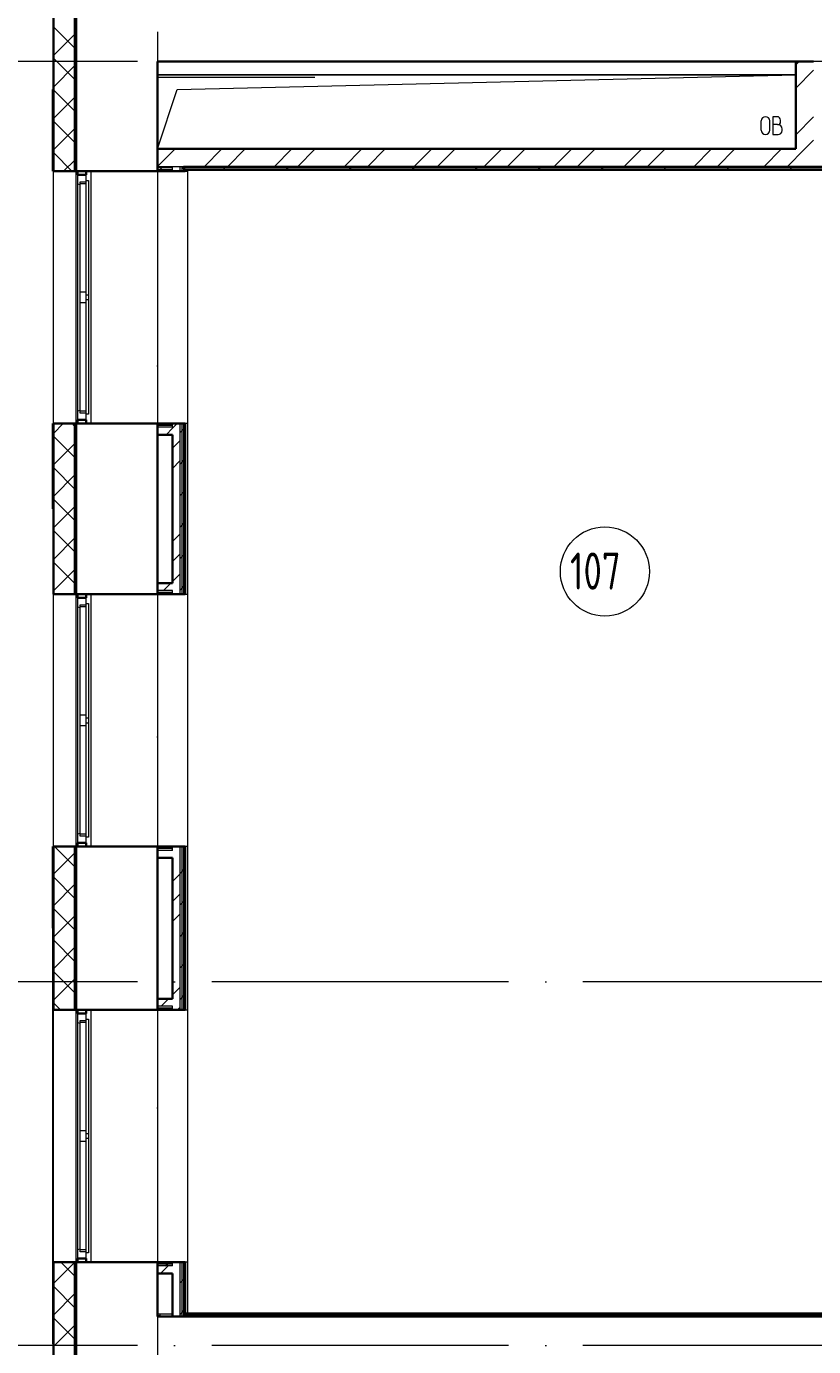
# Model space of a CAD drawing. Header units: millimetres. Extents: x -259809 to 472825, y -397243 to 31861.
# Drawn here: x -66340 to -61036, y -366690 to -357797 of the extents above; entities that cross this region are included whole.
import ezdxf

# ---------------------------------------------------------------- set-up
doc = ezdxf.new("R2010")
doc.units = ezdxf.units.MM
doc.linetypes.add('ADSK_Линия сетки', pattern=[25, 20, -2.5, 0, -2.5])
for name, color, linetype, lineweight in [('_ Окна', 252, 'Continuous', 30), ('Линии', 7, 'Continuous', 9), ('Марки помещений', 252, 'Continuous', 20), ('Ограждение', 252, 'Continuous', 9), ('Окна', 252, 'Continuous', 9), ('Оси', 252, 'Continuous', 9), ('Перекрытие', 252, 'Continuous', 18), ('Стены внутренние', 252, 'Continuous', 18), ('Стены наружные', 252, 'Continuous', 18), ('Стены штриховка', 7, 'Continuous', 9)]:
    doc.layers.add(name, color=color, linetype=linetype, lineweight=lineweight)
doc.styles.add('GOST Common_3', font='', dxfattribs={"height": 3.5})
doc.styles.get('GOST Common_3').set_extended_font_data('GOST 2.304 type A')

# ---------------------------------------------------------------- blocks, each defined once
blk = doc.blocks.new('1 этаж')
at = {"color": 251, "lineweight": 18, "true_color": 0x636466}
for p, q in [((-61155.8, -5435.3), (-65455.8, -5435.3)), ((-65323.8, -5535.3), (-61155.8, -5435.3)), ((-65455.8, -5935.3), (-65323.8, -5535.3)), ((-61389.1, -5809.3), (-61389.1, -5746.7)), ((-61331.7, -5809.3), (-61331.7, -5746.7)), ((-61281.6, -5718), (-61311.6, -5718)), ((-61311.6, -5718), (-61311.6, -5838)), ((-61278.2, -5771.3), (-61311.6, -5771.3)), ((-61258.2, -5751.3), (-61258.2, -5741.3)), ((-61311.6, -5838), (-61274.9, -5838)), ((-61248.2, -5811.3), (-61248.2, -5801.3))]:
    blk.add_line(p, q, dxfattribs=at)
for centre, radius, start, end in [((-61360.4, -5746.7), 28.7, 0, 180), ((-61281.6, -5741.3), 23.3, 0, 90), ((-61278.2, -5751.3), 20, 270, 0), ((-61278.2, -5801.3), 30, 0, 90), ((-61360.4, -5809.3), 28.7, 180, 0), ((-61274.9, -5811.3), 26.7, 270, 0)]:
    blk.add_arc(centre, radius, start, end, dxfattribs=at)
at = {"layer": '_ Окна', "color": 251, "true_color": 0x636466}
for p, q in [((-65995.8, -6085.3), (-65995.8, -6110.3)), ((-65995.8, -6110.3), (-65937.8, -6110.3)), ((-65937.8, -6110.3), (-65937.8, -6085.3)), ((-65937.8, -7760.3), (-65995.8, -7760.3)), ((-65995.8, -7760.3), (-65995.8, -7785.3)), ((-65937.8, -7785.3), (-65937.8, -7760.3)), ((-65995.8, -8935.3), (-65995.8, -8960.3)), ((-65995.8, -8960.3), (-65937.8, -8960.3)), ((-65937.8, -8960.3), (-65937.8, -8935.3)), ((-65937.8, -10610.3), (-65995.8, -10610.3)), ((-65995.8, -10610.3), (-65995.8, -10635.3)), ((-65937.8, -10635.3), (-65937.8, -10610.3)), ((-65995.8, -11735.3), (-65995.8, -11760.3)), ((-65937.8, -11760.3), (-65937.8, -11735.3)), ((-65995.8, -11760.3), (-65937.8, -11760.3)), ((-65937.8, -13410.3), (-65995.8, -13410.3)), ((-65995.8, -13410.3), (-65995.8, -13435.3)), ((-65937.8, -13435.3), (-65937.8, -13410.3))]:
    blk.add_line(p, q, dxfattribs=at)
at = {"layer": '_ Окна', "color": 251, "lineweight": 18, "true_color": 0x636466}
for p, q in [((-65937.8, -6110.3), (-65995.8, -6110.3)), ((-65995.8, -6110.3), (-65995.8, -6169.8)), ((-65937.8, -6148.3), (-65937.8, -6110.3)), ((-65995.8, -6169.8), (-65978.8, -6174.3)), ((-65978.8, -6156.3), (-65937.8, -6156.3)), ((-65978.8, -6168.3), (-65978.8, -6156.3)), ((-65978.8, -7696.3), (-65995.8, -7700.9)), ((-65995.8, -7700.9), (-65995.8, -7760.3)), ((-65978.8, -7714.3), (-65978.8, -7702.3)), ((-65937.8, -7714.3), (-65978.8, -7714.3)), ((-65937.8, -7760.3), (-65937.8, -7722.3)), ((-65995.8, -7760.3), (-65937.8, -7760.3)), ((-65937.8, -8960.3), (-65995.8, -8960.3)), ((-65995.8, -8960.3), (-65995.8, -9019.8)), ((-65937.8, -8998.3), (-65937.8, -8960.3)), ((-65995.8, -9019.8), (-65978.8, -9024.3)), ((-65978.8, -9006.3), (-65937.8, -9006.3)), ((-65978.8, -9018.3), (-65978.8, -9006.3)), ((-65978.8, -10546.3), (-65995.8, -10550.9)), ((-65995.8, -10550.9), (-65995.8, -10610.3)), ((-65978.8, -10564.3), (-65978.8, -10552.3)), ((-65937.8, -10564.3), (-65978.8, -10564.3)), ((-65937.8, -10610.3), (-65937.8, -10572.3)), ((-65995.8, -10610.3), (-65937.8, -10610.3)), ((-65937.8, -11760.3), (-65995.8, -11760.3)), ((-65995.8, -11760.3), (-65995.8, -11819.8)), ((-65995.8, -11819.8), (-65978.8, -11824.3)), ((-65978.8, -11806.3), (-65937.8, -11806.3)), ((-65978.8, -11818.3), (-65978.8, -11806.3)), ((-65937.8, -11798.3), (-65937.8, -11760.3)), ((-65978.8, -13346.3), (-65995.8, -13350.9)), ((-65995.8, -13350.9), (-65995.8, -13410.3)), ((-65995.8, -13410.3), (-65937.8, -13410.3)), ((-65978.8, -13364.3), (-65978.8, -13352.3)), ((-65937.8, -13364.3), (-65978.8, -13364.3)), ((-65937.8, -13410.3), (-65937.8, -13372.3))]:
    blk.add_line(p, q, dxfattribs=at)
at = {"layer": 'Линии', "color": 251, "lineweight": 18, "ltscale": 100, "true_color": 0x636466}
for p, q in [((-65455.8, -5345.3), (-65455.8, -5452.3)), ((-65455.8, -5452.3), (-64395.8, -5452.3))]:
    blk.add_line(p, q, dxfattribs=at)
at = {"layer": 'Марки помещений', "color": 251, "true_color": 0x636466}
blk.add_circle((-62442.4, -8781.7), 300, dxfattribs=at)
at = {"layer": 'Ограждение', "color": 251, "true_color": 0x636466}
for p, q in [((-65905.8, -6085.3), (-65905.8, -7785.3)), ((-65455.8, -6085.3), (-65455.8, -7785.3)), ((-65270.8, -6085.3), (-65255.8, -6085.3)), ((-65255.8, -6075.3), (-65255.8, -13780.3)), ((-59530.8, -6080.3), (-65255.8, -6080.3)), ((-65255.8, -6085.3), (-65255.8, -7785.3)), ((-65255.8, -7785.3), (-65270.8, -7785.3)), ((-65905.8, -8935.3), (-65905.8, -10635.3)), ((-65455.8, -8935.3), (-65455.8, -10635.3)), ((-65270.8, -8935.3), (-65255.8, -8935.3)), ((-65255.8, -8935.3), (-65255.8, -10635.3)), ((-65255.8, -10635.3), (-65270.8, -10635.3)), ((-65905.8, -11735.3), (-65905.8, -13435.3)), ((-65455.8, -11735.3), (-65455.8, -13435.3)), ((-65270.8, -11735.3), (-65255.8, -11735.3)), ((-65255.8, -11735.3), (-65255.8, -13435.3)), ((-65255.8, -13435.3), (-65270.8, -13435.3)), ((-65255.8, -13775.3), (-59525.8, -13775.3)), ((-65355.8, -13785.3), (-65455.8, -13785.3))]:
    blk.add_line(p, q, dxfattribs=at)
at = {"layer": 'Окна', "color": 251, "true_color": 0x636466}
for p, q in [((-65995.8, -6169.8), (-65995.8, -7700.9)), ((-65978.8, -6900.3), (-65978.8, -6168.3)), ((-65978.8, -6168.3), (-65937.8, -6168.3)), ((-65937.8, -6920.3), (-65937.8, -6148.3)), ((-65937.8, -6148.3), (-65920.8, -6148.3)), ((-65920.8, -6148.3), (-65920.8, -6920.3)), ((-65978.8, -6970.3), (-65978.8, -6900.3)), ((-65937.8, -6900.3), (-65978.8, -6900.3)), ((-65937.8, -6950.3), (-65937.8, -6920.3)), ((-65920.8, -6920.3), (-65937.8, -6920.3)), ((-65920.8, -6920.3), (-65920.8, -6950.3)), ((-65978.8, -7702.3), (-65978.8, -6970.3)), ((-65978.8, -6970.3), (-65937.8, -6970.3)), ((-65937.8, -7722.3), (-65937.8, -6950.3)), ((-65937.8, -6950.3), (-65920.8, -6950.3)), ((-65920.8, -6950.3), (-65920.8, -7722.3)), ((-65937.8, -7702.3), (-65978.8, -7702.3)), ((-65920.8, -7722.3), (-65937.8, -7722.3)), ((-65995.8, -9019.8), (-65995.8, -10550.9)), ((-65978.8, -9750.3), (-65978.8, -9018.3)), ((-65978.8, -9018.3), (-65937.8, -9018.3)), ((-65937.8, -9770.3), (-65937.8, -8998.3)), ((-65937.8, -8998.3), (-65920.8, -8998.3)), ((-65920.8, -8998.3), (-65920.8, -9770.3)), ((-65978.8, -9820.3), (-65978.8, -9750.3)), ((-65937.8, -9750.3), (-65978.8, -9750.3)), ((-65937.8, -9800.3), (-65937.8, -9770.3)), ((-65920.8, -9770.3), (-65937.8, -9770.3)), ((-65920.8, -9770.3), (-65920.8, -9800.3)), ((-65978.8, -10552.3), (-65978.8, -9820.3)), ((-65978.8, -9820.3), (-65937.8, -9820.3)), ((-65937.8, -10572.3), (-65937.8, -9800.3)), ((-65937.8, -9800.3), (-65920.8, -9800.3)), ((-65920.8, -9800.3), (-65920.8, -10572.3)), ((-65937.8, -10552.3), (-65978.8, -10552.3)), ((-65920.8, -10572.3), (-65937.8, -10572.3)), ((-65995.8, -11819.8), (-65995.8, -13350.9)), ((-65978.8, -12550.3), (-65978.8, -11818.3)), ((-65978.8, -11818.3), (-65937.8, -11818.3)), ((-65937.8, -12570.3), (-65937.8, -11798.3)), ((-65937.8, -11798.3), (-65920.8, -11798.3)), ((-65920.8, -11798.3), (-65920.8, -12570.3)), ((-65978.8, -12620.3), (-65978.8, -12550.3)), ((-65937.8, -12550.3), (-65978.8, -12550.3)), ((-65978.8, -13352.3), (-65978.8, -12620.3)), ((-65978.8, -12620.3), (-65937.8, -12620.3)), ((-65937.8, -12600.3), (-65937.8, -12570.3)), ((-65920.8, -12570.3), (-65937.8, -12570.3)), ((-65937.8, -13372.3), (-65937.8, -12600.3)), ((-65937.8, -12600.3), (-65920.8, -12600.3)), ((-65920.8, -12570.3), (-65920.8, -12600.3)), ((-65920.8, -12600.3), (-65920.8, -13372.3)), ((-65937.8, -13352.3), (-65978.8, -13352.3)), ((-65920.8, -13372.3), (-65937.8, -13372.3))]:
    blk.add_line(p, q, dxfattribs=at)
at = {"layer": 'Оси', "color": 251, "linetype": 'ADSK_Линия сетки', "ltscale": 100, "true_color": 0x636466}
for p, q in [((-65455.8, -2645.3), (-65455.8, -33771.4)), ((4411.5, -5345.3), (-72528.1, -5345.3)), ((4411.5, -11545.3), (-72528.1, -11545.3)), ((4411.5, -13995.3), (-72528.1, -13995.3))]:
    blk.add_line(p, q, dxfattribs=at)
at = {"layer": 'Перекрытие', "color": 251, "ltscale": 100, "true_color": 0x636466}
blk.add_line((-65455.8, -5435.3), (-61155.8, -5435.3), dxfattribs=at)
at = {"layer": 'Стены внутренние', "color": 251, "lineweight": 30, "true_color": 0x636466}
for p, q in [((-66157.8, -4643.3), (-66157.8, -6085.3)), ((-65455.8, -5935.3), (-65455.8, -5345.3)), ((-65455.8, -5345.3), (-61155.8, -5345.3)), ((-66157.8, -6085.3), (-66015.8, -6085.3)), ((-66005.8, -6085.3), (-65455.8, -6085.3)), ((-66157.8, -7785.3), (-66157.8, -8935.3)), ((-66015.8, -7785.3), (-66157.8, -7785.3)), ((-65455.8, -7785.3), (-66005.8, -7785.3)), ((-66005.8, -7785.3), (-66005.8, -8935.3)), ((-65455.8, -8860.3), (-65455.8, -7860.3)), ((-66157.8, -8935.3), (-66015.8, -8935.3)), ((-66005.8, -8935.3), (-65455.8, -8935.3)), ((-66157.8, -10635.3), (-66157.8, -11735.3)), ((-66015.8, -10635.3), (-66157.8, -10635.3)), ((-65455.8, -10635.3), (-66005.8, -10635.3)), ((-66005.8, -10635.3), (-66005.8, -11735.3)), ((-65455.8, -11660.3), (-65455.8, -10710.3)), ((-66157.8, -11735.3), (-66015.8, -11735.3)), ((-66005.8, -11735.3), (-65455.8, -11735.3)), ((-66157.8, -13435.3), (-66157.8, -20847.3)), ((-66015.8, -13435.3), (-66157.8, -13435.3)), ((-65455.8, -13435.3), (-66005.8, -13435.3)), ((-66005.8, -13435.3), (-66005.8, -20695.3)), ((-65455.8, -13800.3), (-65455.8, -13510.3)), ((-65355.8, -13800.3), (-65455.8, -13800.3))]:
    blk.add_line(p, q, dxfattribs=at)
at = {"layer": 'Стены внутренние', "color": 251, "linetype": 'Continuous', "lineweight": 9, "true_color": 0x636466}
for p, q in [((-66015.8, -5254), (-66155.8, -5114)), ((-66155.8, -5303.7), (-66015.8, -5163.7)), ((-66015.8, -5466.2), (-66155.8, -5326.2)), ((-66155.8, -5515.9), (-66015.8, -5375.9)), ((-66155.8, -5493.6), (-66155.8, -5493.6)), ((-66015.8, -5678.3), (-66155.8, -5538.3)), ((-66155.8, -5728), (-66015.8, -5588)), ((-66155.8, -5696.8), (-66155.8, -5696.8)), ((-66015.8, -5890.4), (-66155.8, -5750.4)), ((-66155.8, -5940.1), (-66015.8, -5800.1)), ((-66033, -6085.3), (-66155.8, -5962.6)), ((-66155.8, -6001.6), (-66155.8, -6001.6)), ((-66086.9, -6083.3), (-66015.8, -6012.3)), ((-66155.8, -6069.2), (-66157.8, -6065.7)), ((-66146.5, -6085.3), (-66147.6, -6083.3)), ((-66155.8, -7849.3), (-66093.8, -7787.3)), ((-66015.8, -7799.6), (-66030.1, -7785.3)), ((-66015.8, -8011.7), (-66155.8, -7871.7)), ((-66155.8, -8061.5), (-66015.8, -7921.5)), ((-66155.8, -7932), (-66155.8, -7932)), ((-66015.8, -8223.9), (-66155.8, -8083.9)), ((-66155.8, -8273.6), (-66015.8, -8133.6)), ((-66155.8, -8236.8), (-66155.8, -8236.8)), ((-66015.8, -8436), (-66155.8, -8296)), ((-66155.8, -8485.7), (-66015.8, -8345.7)), ((-66015.8, -8648.1), (-66155.8, -8508.1)), ((-66155.8, -8697.8), (-66015.8, -8557.8)), ((-66015.8, -8860.3), (-66155.8, -8720.3)), ((-66155.8, -8910), (-66015.8, -8770)), ((-66155.8, -8846.4), (-66155.8, -8846.4)), ((-66154.9, -8933.3), (-66155.8, -8932.4)), ((-66015.8, -10769.5), (-66148, -10637.3)), ((-66155.8, -10819.2), (-66015.8, -10679.2)), ((-66015.8, -10981.6), (-66155.8, -10841.6)), ((-66155.8, -11031.3), (-66015.8, -10891.3)), ((-66015.8, -11193.7), (-66155.8, -11053.7)), ((-66155.8, -11081.6), (-66155.8, -11081.6)), ((-66155.8, -11243.4), (-66015.8, -11103.4)), ((-66015.8, -11405.9), (-66155.8, -11265.9)), ((-66155.8, -11284.8), (-66155.8, -11284.8)), ((-66155.8, -11455.6), (-66015.8, -11315.6)), ((-66015.8, -11618), (-66155.8, -11478)), ((-66155.8, -11667.7), (-66015.8, -11527.7)), ((-66155.8, -11589.6), (-66155.8, -11589.6)), ((-66112.6, -11733.3), (-66155.8, -11690.1)), ((-66155.8, -13576.9), (-66015.8, -13436.9)), ((-66125.2, -13437.3), (-66125.6, -13436.8)), ((-66015.8, -13527.2), (-66105.7, -13437.3)), ((-66155.8, -13520), (-66155.8, -13520)), ((-66015.8, -13739.3), (-66155.8, -13599.3)), ((-66155.8, -13789), (-66015.8, -13649)), ((-66015.8, -13951.4), (-66155.8, -13811.4)), ((-66155.8, -13824.8), (-66155.8, -13824.8)), ((-66155.8, -14001.1), (-66015.8, -13861.1))]:
    blk.add_line(p, q, dxfattribs=at)
at = {"layer": 'Стены внутренние', "color": 251, "true_color": 0x636466}
for p, q in [((-66157.8, -7785.3), (-66157.8, -6085.3)), ((-66005.8, -7785.3), (-66005.8, -6085.3)), ((-66157.8, -10635.3), (-66157.8, -8935.3)), ((-66005.8, -10635.3), (-66005.8, -8935.3)), ((-66157.8, -13435.3), (-66157.8, -11735.3)), ((-66005.8, -13435.3), (-66005.8, -11735.3))]:
    blk.add_line(p, q, dxfattribs=at)
at = {"layer": 'Стены наружные', "color": 251, "lineweight": 30, "true_color": 0x636466}
for p, q in [((-66005.8, -6085.3), (-66005.8, -4795.3)), ((-61155.8, -5345.3), (-61155.8, -5935.3)), ((-61035.8, -5345.3), (-61155.8, -5345.3)), ((-66162.8, -5535.3), (-66162.8, -6085.3)), ((-66157.8, -5535.3), (-66162.8, -5535.3)), ((-61155.8, -5935.3), (-65455.8, -5935.3)), ((-65455.8, -5935.3), (-65455.8, -6085.3)), ((-66162.8, -6085.3), (-66157.8, -6085.3)), ((-66015.8, -6085.3), (-66005.8, -6085.3)), ((-65455.8, -6085.3), (-65270.8, -6085.3)), ((-59696.8, -6055.3), (-65280.8, -6055.3)), ((-65280.8, -6055.3), (-65280.8, -6070.3)), ((-65275.8, -6070.3), (-65270.8, -6070.3)), ((-65270.8, -6085.3), (-65270.8, -6075.3)), ((-65270.8, -6075.3), (-59530.8, -6075.3)), ((-66162.8, -7785.3), (-66162.8, -8360.3)), ((-66157.8, -7785.3), (-66162.8, -7785.3)), ((-66005.8, -7785.3), (-66015.8, -7785.3)), ((-65270.8, -7785.3), (-65455.8, -7785.3)), ((-65455.8, -7785.3), (-65455.8, -7860.3)), ((-65270.8, -8935.3), (-65270.8, -7785.3)), ((-65455.8, -7860.3), (-65355.8, -7860.3)), ((-65355.8, -7860.3), (-65355.8, -8860.3)), ((-66162.8, -8360.3), (-66157.8, -8360.3)), ((-65355.8, -8860.3), (-65455.8, -8860.3)), ((-65455.8, -8860.3), (-65455.8, -8935.3)), ((-66015.8, -8935.3), (-66005.8, -8935.3)), ((-65455.8, -8935.3), (-65270.8, -8935.3)), ((-66162.8, -10635.3), (-66162.8, -11185.3)), ((-66157.8, -10635.3), (-66162.8, -10635.3)), ((-66005.8, -10635.3), (-66015.8, -10635.3)), ((-65270.8, -10635.3), (-65455.8, -10635.3)), ((-65455.8, -10635.3), (-65455.8, -10710.3)), ((-65270.8, -11735.3), (-65270.8, -10635.3)), ((-65455.8, -10710.3), (-65355.8, -10710.3)), ((-65355.8, -10710.3), (-65355.8, -11660.3)), ((-66162.8, -11185.3), (-66157.8, -11185.3)), ((-66015.8, -11735.3), (-66005.8, -11735.3)), ((-65355.8, -11660.3), (-65455.8, -11660.3)), ((-65455.8, -11660.3), (-65455.8, -11735.3)), ((-65455.8, -11735.3), (-65270.8, -11735.3)), ((-66005.8, -13435.3), (-66015.8, -13435.3)), ((-65270.8, -13435.3), (-65455.8, -13435.3)), ((-65455.8, -13435.3), (-65455.8, -13510.3)), ((-65455.8, -13510.3), (-65355.8, -13510.3)), ((-65355.8, -13510.3), (-65355.8, -13800.3)), ((-65270.8, -13780.3), (-65270.8, -13435.3)), ((-65275.8, -13785.3), (-65275.8, -13780.3)), ((-59520.8, -13780.3), (-65270.8, -13780.3)), ((-65355.8, -13800.3), (-59500.8, -13800.3)), ((-59515.8, -13785.3), (-65275.8, -13785.3))]:
    blk.add_line(p, q, dxfattribs=at)
at = {"layer": 'Стены наружные', "color": 251, "linetype": 'Continuous', "lineweight": 9, "true_color": 0x636466}
for p, q in [((-66005.8, -5205.6), (-66015.8, -5205.6)), ((-66005.8, -5305.6), (-66015.8, -5305.6)), ((-66005.8, -5405.6), (-66015.8, -5405.6)), ((-61155.8, -5368.4), (-61132.7, -5345.3)), ((-61155.8, -5525.5), (-61035.8, -5405.5)), ((-66005.8, -5505.6), (-66015.8, -5505.6)), ((-66005.8, -5605.6), (-66015.8, -5605.6)), ((-66005.8, -5705.6), (-66015.8, -5705.6)), ((-61155.8, -5839.9), (-61035.8, -5719.9)), ((-66005.8, -5805.6), (-66015.8, -5805.6)), ((-66159.1, -5926.2), (-66162.8, -5932.5)), ((-66005.8, -5905.6), (-66015.8, -5905.6)), ((-65455.8, -6053.8), (-65337.3, -5935.3)), ((-65143, -6055.3), (-65023, -5935.3)), ((-64985.8, -6055.3), (-64865.8, -5935.3)), ((-64671.5, -6055.3), (-64551.5, -5935.3)), ((-64514.4, -6055.3), (-64394.4, -5935.3)), ((-64200, -6055.3), (-64080, -5935.3)), ((-64042.9, -6055.3), (-63922.9, -5935.3)), ((-63728.6, -6055.3), (-63608.6, -5935.3)), ((-63571.4, -6055.3), (-63451.4, -5935.3)), ((-63257.1, -6055.3), (-63137.1, -5935.3)), ((-63100, -6055.3), (-62980, -5935.3)), ((-62785.7, -6055.3), (-62665.7, -5935.3)), ((-62628.5, -6055.3), (-62508.5, -5935.3)), ((-62314.2, -6055.3), (-62194.2, -5935.3)), ((-62157, -6055.3), (-62037, -5935.3)), ((-61842.7, -6055.3), (-61722.7, -5935.3)), ((-61685.6, -6055.3), (-61565.6, -5935.3)), ((-61371.3, -6055.3), (-61251.3, -5935.3)), ((-61214.1, -6055.3), (-61094.1, -5935.3)), ((-61094.1, -5935.3), (-61035.8, -5877)), ((-66005.8, -6005.6), (-66015.8, -6005.6)), ((-66157.8, -6065.7), (-66158.4, -6064.7)), ((-65452.5, -6085.3), (-65440, -6072.8)), ((-65440, -6072.8), (-65427.5, -6060.3)), ((-65230.3, -6075.3), (-65225.3, -6070.3)), ((-65159.6, -6075.3), (-65154.6, -6070.3)), ((-65088.9, -6075.3), (-65083.9, -6070.3)), ((-65018.2, -6075.3), (-65013.2, -6070.3)), ((-65013.2, -6070.3), (-64998.2, -6055.3)), ((-64947.5, -6075.3), (-64942.5, -6070.3)), ((-64876.8, -6075.3), (-64871.8, -6070.3)), ((-64806.1, -6075.3), (-64801.1, -6070.3)), ((-64735.3, -6075.3), (-64730.3, -6070.3)), ((-64664.6, -6075.3), (-64659.6, -6070.3)), ((-64593.9, -6075.3), (-64588.9, -6070.3)), ((-64588.9, -6070.3), (-64573.9, -6055.3)), ((-64523.2, -6075.3), (-64518.2, -6070.3)), ((-64452.5, -6075.3), (-64447.5, -6070.3)), ((-64381.8, -6075.3), (-64376.8, -6070.3)), ((-64311.1, -6075.3), (-64306.1, -6070.3)), ((-64240.4, -6075.3), (-64235.4, -6070.3)), ((-64169.7, -6075.3), (-64164.7, -6070.3)), ((-64164.7, -6070.3), (-64149.7, -6055.3)), ((-64099, -6075.3), (-64094, -6070.3)), ((-64028.2, -6075.3), (-64023.2, -6070.3)), ((-63957.5, -6075.3), (-63952.5, -6070.3)), ((-63886.8, -6075.3), (-63881.8, -6070.3)), ((-63816.1, -6075.3), (-63811.1, -6070.3)), ((-63745.4, -6075.3), (-63740.4, -6070.3)), ((-63740.4, -6070.3), (-63725.4, -6055.3)), ((-63674.7, -6075.3), (-63669.7, -6070.3)), ((-63604, -6075.3), (-63599, -6070.3)), ((-63533.3, -6075.3), (-63528.3, -6070.3)), ((-63462.6, -6075.3), (-63457.6, -6070.3)), ((-63391.8, -6075.3), (-63386.8, -6070.3)), ((-63321.1, -6075.3), (-63316.1, -6070.3)), ((-63316.1, -6070.3), (-63301.1, -6055.3)), ((-63250.4, -6075.3), (-63245.4, -6070.3)), ((-63179.7, -6075.3), (-63174.7, -6070.3)), ((-63109, -6075.3), (-63104, -6070.3)), ((-63038.3, -6075.3), (-63033.3, -6070.3)), ((-62967.6, -6075.3), (-62962.6, -6070.3)), ((-62896.9, -6075.3), (-62891.9, -6070.3)), ((-62891.9, -6070.3), (-62876.9, -6055.3)), ((-62826.2, -6075.3), (-62821.2, -6070.3)), ((-62755.5, -6075.3), (-62750.5, -6070.3)), ((-62684.7, -6075.3), (-62679.7, -6070.3)), ((-62614, -6075.3), (-62609, -6070.3)), ((-62543.3, -6075.3), (-62538.3, -6070.3)), ((-62472.6, -6075.3), (-62467.6, -6070.3)), ((-62467.6, -6070.3), (-62452.6, -6055.3)), ((-62401.9, -6075.3), (-62396.9, -6070.3)), ((-62331.2, -6075.3), (-62326.2, -6070.3)), ((-62260.5, -6075.3), (-62255.5, -6070.3)), ((-62189.8, -6075.3), (-62184.8, -6070.3)), ((-62119.1, -6075.3), (-62114.1, -6070.3)), ((-62048.3, -6075.3), (-62043.3, -6070.3)), ((-62043.3, -6070.3), (-62028.3, -6055.3)), ((-61977.6, -6075.3), (-61972.6, -6070.3)), ((-61906.9, -6075.3), (-61901.9, -6070.3)), ((-61836.2, -6075.3), (-61831.2, -6070.3)), ((-61765.5, -6075.3), (-61760.5, -6070.3)), ((-61694.8, -6075.3), (-61689.8, -6070.3)), ((-61624.1, -6075.3), (-61619.1, -6070.3)), ((-61619.1, -6070.3), (-61604.1, -6055.3)), ((-61553.4, -6075.3), (-61548.4, -6070.3)), ((-61482.7, -6075.3), (-61477.7, -6070.3)), ((-61411.9, -6075.3), (-61406.9, -6070.3)), ((-61341.2, -6075.3), (-61336.2, -6070.3)), ((-61270.5, -6075.3), (-61265.5, -6070.3)), ((-61199.8, -6075.3), (-61194.8, -6070.3)), ((-61194.8, -6070.3), (-61179.8, -6055.3)), ((-61129.1, -6075.3), (-61124.1, -6070.3)), ((-61058.4, -6075.3), (-61053.4, -6070.3)), ((-66005.8, -7805.6), (-66015.8, -7805.6)), ((-65455.8, -7785.7), (-65455.4, -7785.3)), ((-65399.1, -7860.3), (-65355.8, -7817)), ((-65355.8, -7817), (-65324.1, -7785.3)), ((-65293.3, -7835.3), (-65280.8, -7822.8)), ((-65275.8, -7817.8), (-65270.8, -7812.8)), ((-66005.8, -7905.6), (-66015.8, -7905.6)), ((-65355.8, -7951.9), (-65305.8, -7901.9)), ((-65305.8, -7847.8), (-65293.3, -7835.3)), ((-65275.8, -7888.6), (-65270.8, -7883.6)), ((-65275.8, -7959.3), (-65270.8, -7954.3)), ((-66005.8, -8005.6), (-66015.8, -8005.6)), ((-65355.8, -8086.9), (-65305.8, -8036.9)), ((-65305.8, -8060), (-65293.3, -8047.5)), ((-65293.3, -8047.5), (-65280.8, -8035)), ((-65280.8, -8035), (-65275.8, -8030)), ((-65275.8, -8030), (-65270.8, -8025)), ((-66005.8, -8105.6), (-66015.8, -8105.6)), ((-65275.8, -8100.7), (-65270.8, -8095.7)), ((-65275.8, -8171.4), (-65270.8, -8166.4)), ((-66005.8, -8205.6), (-66015.8, -8205.6)), ((-65305.8, -8272.1), (-65293.3, -8259.6)), ((-65293.3, -8259.6), (-65280.8, -8247.1)), ((-65275.8, -8242.1), (-65270.8, -8237.1)), ((-66005.8, -8305.6), (-66015.8, -8305.6)), ((-65275.8, -8312.8), (-65270.8, -8307.8)), ((-66005.8, -8405.6), (-66015.8, -8405.6)), ((-65275.8, -8383.5), (-65270.8, -8378.5)), ((-66005.8, -8505.6), (-66015.8, -8505.6)), ((-65355.8, -8580.3), (-65305.8, -8530.3)), ((-65305.8, -8484.2), (-65293.3, -8471.7)), ((-65293.3, -8471.7), (-65280.8, -8459.2)), ((-65280.8, -8459.2), (-65275.8, -8454.2)), ((-65275.8, -8454.2), (-65270.8, -8449.2)), ((-65275.8, -8525), (-65270.8, -8520)), ((-66005.8, -8605.6), (-66015.8, -8605.6)), ((-65275.8, -8595.7), (-65270.8, -8590.7)), ((-66005.8, -8705.6), (-66015.8, -8705.6)), ((-65355.8, -8715.3), (-65305.8, -8665.3)), ((-65305.8, -8696.4), (-65293.3, -8683.9)), ((-65293.3, -8683.9), (-65280.8, -8671.4)), ((-65275.8, -8666.4), (-65270.8, -8661.4)), ((-65355.8, -8850.2), (-65305.8, -8800.2)), ((-65275.8, -8737.1), (-65270.8, -8732.1)), ((-65275.8, -8807.8), (-65270.8, -8802.8)), ((-66005.8, -8805.6), (-66015.8, -8805.6)), ((-65415.9, -8910.3), (-65365.9, -8860.3)), ((-65293.3, -8896), (-65280.8, -8883.5)), ((-65280.8, -8883.5), (-65275.8, -8878.5)), ((-65275.8, -8878.5), (-65270.8, -8873.5)), ((-66005.8, -8905.6), (-66015.8, -8905.6)), ((-65305.8, -8908.5), (-65293.3, -8896)), ((-65360.6, -10660.3), (-65355.8, -10655.6)), ((-65275.8, -10646.3), (-65270.8, -10641.3)), ((-66005.8, -10705.6), (-66015.8, -10705.6)), ((-65275.8, -10717), (-65270.8, -10712)), ((-66005.8, -10805.6), (-66015.8, -10805.6)), ((-65355.8, -10870.3), (-65305.8, -10820.3)), ((-65305.8, -10817.7), (-65293.3, -10805.2)), ((-65293.3, -10805.2), (-65280.8, -10792.7)), ((-65275.8, -10787.7), (-65270.8, -10782.7)), ((-66005.8, -10905.6), (-66015.8, -10905.6)), ((-65275.8, -10858.4), (-65270.8, -10853.4)), ((-65275.8, -10929.1), (-65270.8, -10924.1)), ((-66005.8, -11005.6), (-66015.8, -11005.6)), ((-65355.8, -11005.2), (-65305.8, -10955.2)), ((-65305.8, -11029.8), (-65293.3, -11017.3)), ((-65293.3, -11017.3), (-65280.8, -11004.8)), ((-65280.8, -11004.8), (-65275.8, -10999.8)), ((-65275.8, -10999.8), (-65270.8, -10994.8)), ((-66005.8, -11105.6), (-66015.8, -11105.6)), ((-65355.8, -11140.2), (-65305.8, -11090.2)), ((-65275.8, -11070.5), (-65270.8, -11065.5)), ((-66005.8, -11205.6), (-66015.8, -11205.6)), ((-65275.8, -11141.2), (-65270.8, -11136.2)), ((-65305.8, -11242), (-65293.3, -11229.5)), ((-65293.3, -11229.5), (-65280.8, -11217)), ((-65275.8, -11212), (-65270.8, -11207)), ((-65275.8, -11282.7), (-65270.8, -11277.7)), ((-66005.8, -11305.6), (-66015.8, -11305.6)), ((-65275.8, -11353.4), (-65270.8, -11348.4)), ((-66005.8, -11405.6), (-66015.8, -11405.6)), ((-65305.8, -11454.1), (-65293.3, -11441.6)), ((-65293.3, -11441.6), (-65280.8, -11429.1)), ((-65280.8, -11429.1), (-65275.8, -11424.1)), ((-65275.8, -11424.1), (-65270.8, -11419.1)), ((-66005.8, -11505.6), (-66015.8, -11505.6)), ((-65275.8, -11494.8), (-65270.8, -11489.8)), ((-65275.8, -11565.5), (-65270.8, -11560.5)), ((-66005.8, -11605.6), (-66015.8, -11605.6)), ((-65355.8, -11633.6), (-65305.8, -11583.6)), ((-65293.3, -11653.7), (-65280.8, -11641.2)), ((-65275.8, -11636.2), (-65270.8, -11631.2)), ((-66005.8, -11705.6), (-66015.8, -11705.6)), ((-65432.5, -11710.3), (-65382.5, -11660.3)), ((-65374.9, -11735.3), (-65362.4, -11722.8)), ((-65362.4, -11722.8), (-65355.8, -11716.2)), ((-65322.6, -11735.3), (-65305.8, -11718.5)), ((-65305.8, -11666.2), (-65293.3, -11653.7)), ((-65275.8, -11706.9), (-65270.8, -11701.9)), ((-66005.8, -13505.6), (-66015.8, -13505.6)), ((-65436, -13510.3), (-65386, -13460.3)), ((-65402.8, -13460.3), (-65390.3, -13447.8)), ((-65390.3, -13447.8), (-65377.8, -13435.3)), ((-65275.8, -13474.7), (-65270.8, -13469.7)), ((-66005.8, -13605.6), (-66015.8, -13605.6)), ((-65305.8, -13575.4), (-65293.3, -13562.9)), ((-65293.3, -13562.9), (-65280.8, -13550.4)), ((-65280.8, -13550.4), (-65275.8, -13545.4)), ((-65275.8, -13545.4), (-65270.8, -13540.4)), ((-65275.8, -13616.1), (-65270.8, -13611.1)), ((-65275.8, -13686.8), (-65270.8, -13681.8)), ((-66005.8, -13705.6), (-66015.8, -13705.6)), ((-65305.8, -13787.5), (-65293.3, -13775)), ((-65293.3, -13775), (-65280.8, -13762.5)), ((-65275.8, -13757.5), (-65270.8, -13752.5)), ((-65232.9, -13785.3), (-65227.9, -13780.3)), ((-65162.1, -13785.3), (-65157.1, -13780.3)), ((-65091.4, -13785.3), (-65086.4, -13780.3)), ((-65020.7, -13785.3), (-65015.7, -13780.3)), ((-64950, -13785.3), (-64945, -13780.3)), ((-64879.3, -13785.3), (-64874.3, -13780.3)), ((-64808.6, -13785.3), (-64803.6, -13780.3)), ((-64737.9, -13785.3), (-64732.9, -13780.3)), ((-64667.2, -13785.3), (-64662.2, -13780.3)), ((-64596.5, -13785.3), (-64591.5, -13780.3)), ((-64525.8, -13785.3), (-64520.8, -13780.3)), ((-64455, -13785.3), (-64450, -13780.3)), ((-64384.3, -13785.3), (-64379.3, -13780.3)), ((-64313.6, -13785.3), (-64308.6, -13780.3)), ((-64242.9, -13785.3), (-64237.9, -13780.3)), ((-64172.2, -13785.3), (-64167.2, -13780.3)), ((-64101.5, -13785.3), (-64096.5, -13780.3)), ((-64030.8, -13785.3), (-64025.8, -13780.3)), ((-63960.1, -13785.3), (-63955.1, -13780.3)), ((-63889.4, -13785.3), (-63884.4, -13780.3)), ((-63818.6, -13785.3), (-63813.6, -13780.3)), ((-63747.9, -13785.3), (-63742.9, -13780.3)), ((-63677.2, -13785.3), (-63672.2, -13780.3)), ((-63606.5, -13785.3), (-63601.5, -13780.3)), ((-63535.8, -13785.3), (-63530.8, -13780.3)), ((-63465.1, -13785.3), (-63460.1, -13780.3)), ((-63394.4, -13785.3), (-63389.4, -13780.3)), ((-63323.7, -13785.3), (-63318.7, -13780.3)), ((-63253, -13785.3), (-63248, -13780.3)), ((-63182.3, -13785.3), (-63177.3, -13780.3)), ((-63111.5, -13785.3), (-63106.5, -13780.3)), ((-63040.8, -13785.3), (-63035.8, -13780.3)), ((-62970.1, -13785.3), (-62965.1, -13780.3)), ((-62899.4, -13785.3), (-62894.4, -13780.3)), ((-62828.7, -13785.3), (-62823.7, -13780.3)), ((-62758, -13785.3), (-62753, -13780.3)), ((-62687.3, -13785.3), (-62682.3, -13780.3)), ((-62616.6, -13785.3), (-62611.6, -13780.3)), ((-62545.9, -13785.3), (-62540.9, -13780.3)), ((-62475.1, -13785.3), (-62470.1, -13780.3)), ((-62404.4, -13785.3), (-62399.4, -13780.3)), ((-62333.7, -13785.3), (-62328.7, -13780.3)), ((-62263, -13785.3), (-62258, -13780.3)), ((-62192.3, -13785.3), (-62187.3, -13780.3)), ((-62121.6, -13785.3), (-62116.6, -13780.3)), ((-62050.9, -13785.3), (-62045.9, -13780.3)), ((-61980.2, -13785.3), (-61975.2, -13780.3)), ((-61909.5, -13785.3), (-61904.5, -13780.3)), ((-61838.7, -13785.3), (-61833.7, -13780.3)), ((-61768, -13785.3), (-61763, -13780.3)), ((-61697.3, -13785.3), (-61692.3, -13780.3)), ((-61626.6, -13785.3), (-61621.6, -13780.3)), ((-61555.9, -13785.3), (-61550.9, -13780.3)), ((-61485.2, -13785.3), (-61480.2, -13780.3)), ((-61414.5, -13785.3), (-61409.5, -13780.3)), ((-61343.8, -13785.3), (-61338.8, -13780.3)), ((-61273.1, -13785.3), (-61268.1, -13780.3)), ((-61202.4, -13785.3), (-61197.4, -13780.3)), ((-61131.6, -13785.3), (-61126.6, -13780.3)), ((-61060.9, -13785.3), (-61055.9, -13780.3)), ((-66005.8, -13805.6), (-66015.8, -13805.6)), ((-65119.8, -13800.3), (-65119.8, -13785.3)), ((-64519.8, -13800.3), (-64519.8, -13785.3)), ((-63919.8, -13800.3), (-63919.8, -13785.3)), ((-63319.8, -13800.3), (-63319.8, -13785.3)), ((-62719.8, -13800.3), (-62719.8, -13785.3)), ((-62119.8, -13800.3), (-62119.8, -13785.3)), ((-61519.8, -13800.3), (-61519.8, -13785.3)), ((-66005.8, -13905.6), (-66015.8, -13905.6))]:
    blk.add_line(p, q, dxfattribs=at)
at = {"layer": 'Стены наружные', "color": 251, "true_color": 0x636466}
for p, q in [((-66162.8, -13985.3), (-66162.8, -11185.3)), ((-66157.8, -11735.3), (-66162.8, -11735.3)), ((-66162.8, -13435.3), (-66157.8, -13435.3)), ((-65455.8, -13792.8), (-65440.8, -13792.8)), ((-65440.8, -13785.3), (-65440.8, -13792.8)), ((-66157.8, -13985.3), (-66162.8, -13985.3))]:
    blk.add_line(p, q, dxfattribs=at)
at = {"layer": 'Стены штриховка', "color": 251, "true_color": 0x636466}
for p, q in [((-66155.8, -4643.3), (-66155.8, -6083.3)), ((-66015.8, -6085.3), (-66015.8, -4795.3)), ((-66155.8, -6083.3), (-66081.8, -6083.3)), ((-66081.8, -6085.3), (-66081.8, -6083.3)), ((-65280.8, -6055.3), (-65455.8, -6055.3)), ((-65355.8, -6060.3), (-65455.8, -6060.3)), ((-65355.8, -6072.8), (-65455.8, -6072.8)), ((-65355.8, -6085.3), (-65355.8, -6060.3)), ((-65305.8, -6055.3), (-65305.8, -6085.3)), ((-65293.3, -6055.3), (-65293.3, -6085.3)), ((-65280.8, -6070.3), (-65280.8, -6085.3)), ((-65275.8, -6085.3), (-65275.8, -6070.3)), ((-65270.8, -6070.3), (-59500.8, -6070.3)), ((-66155.8, -7787.3), (-66155.8, -8933.3)), ((-66081.8, -7787.3), (-66155.8, -7787.3)), ((-66081.8, -7787.3), (-66081.8, -7785.3)), ((-66015.8, -8935.3), (-66015.8, -7785.3)), ((-65355.8, -7797.8), (-65455.8, -7797.8)), ((-65355.8, -7810.3), (-65455.8, -7810.3)), ((-65355.8, -7810.3), (-65355.8, -7785.3)), ((-65305.8, -7785.3), (-65305.8, -8935.3)), ((-65293.3, -7785.3), (-65293.3, -8935.3)), ((-65280.8, -7785.3), (-65280.8, -8935.3)), ((-65275.8, -8935.3), (-65275.8, -7785.3)), ((-66155.8, -8933.3), (-66081.8, -8933.3)), ((-66081.8, -8935.3), (-66081.8, -8933.3)), ((-65355.8, -8910.3), (-65455.8, -8910.3)), ((-65355.8, -8922.8), (-65455.8, -8922.8)), ((-65355.8, -8935.3), (-65355.8, -8910.3)), ((-66155.8, -10637.3), (-66155.8, -11733.3)), ((-66081.8, -10637.3), (-66155.8, -10637.3)), ((-66081.8, -10637.3), (-66081.8, -10635.3)), ((-66015.8, -11735.3), (-66015.8, -10635.3)), ((-65355.8, -10647.8), (-65455.8, -10647.8)), ((-65355.8, -10660.3), (-65455.8, -10660.3)), ((-65355.8, -10660.3), (-65355.8, -10635.3)), ((-65305.8, -10635.3), (-65305.8, -11735.3)), ((-65293.3, -10635.3), (-65293.3, -11735.3)), ((-65280.8, -10635.3), (-65280.8, -11735.3)), ((-65275.8, -11735.3), (-65275.8, -10635.3)), ((-66155.8, -11733.3), (-66081.8, -11733.3)), ((-66081.8, -11735.3), (-66081.8, -11733.3)), ((-65355.8, -11710.3), (-65455.8, -11710.3)), ((-65355.8, -11722.8), (-65455.8, -11722.8)), ((-65355.8, -11735.3), (-65355.8, -11710.3)), ((-66155.8, -13437.3), (-66155.8, -20847.3)), ((-66081.8, -13437.3), (-66155.8, -13437.3)), ((-66081.8, -13437.3), (-66081.8, -13435.3)), ((-66015.8, -20695.3), (-66015.8, -13435.3)), ((-65355.8, -13447.8), (-65455.8, -13447.8)), ((-65355.8, -13460.3), (-65455.8, -13460.3)), ((-65355.8, -13460.3), (-65355.8, -13435.3)), ((-65305.8, -13435.3), (-65305.8, -13800.3)), ((-65293.3, -13435.3), (-65293.3, -13800.3)), ((-65280.8, -13435.3), (-65280.8, -13800.3)), ((-65275.8, -13780.3), (-65275.8, -13435.3)), ((-65275.8, -13785.3), (-65275.8, -13800.3))]:
    blk.add_line(p, q, dxfattribs=at)
at = {"layer": 'Марки помещений', "color": 251, "true_color": 0x636466, "style": 'GOST Common_3', "width": 0.9}
blk.add_text('107', height=250, dxfattribs=at).set_placement((-62677.3, -8904))

msp = doc.modelspace()

# ---------------------------------------------------------------- block references
msp.add_blockref('1 этаж', (0, -352686.9))

doc.saveas('drawing.dxf')
